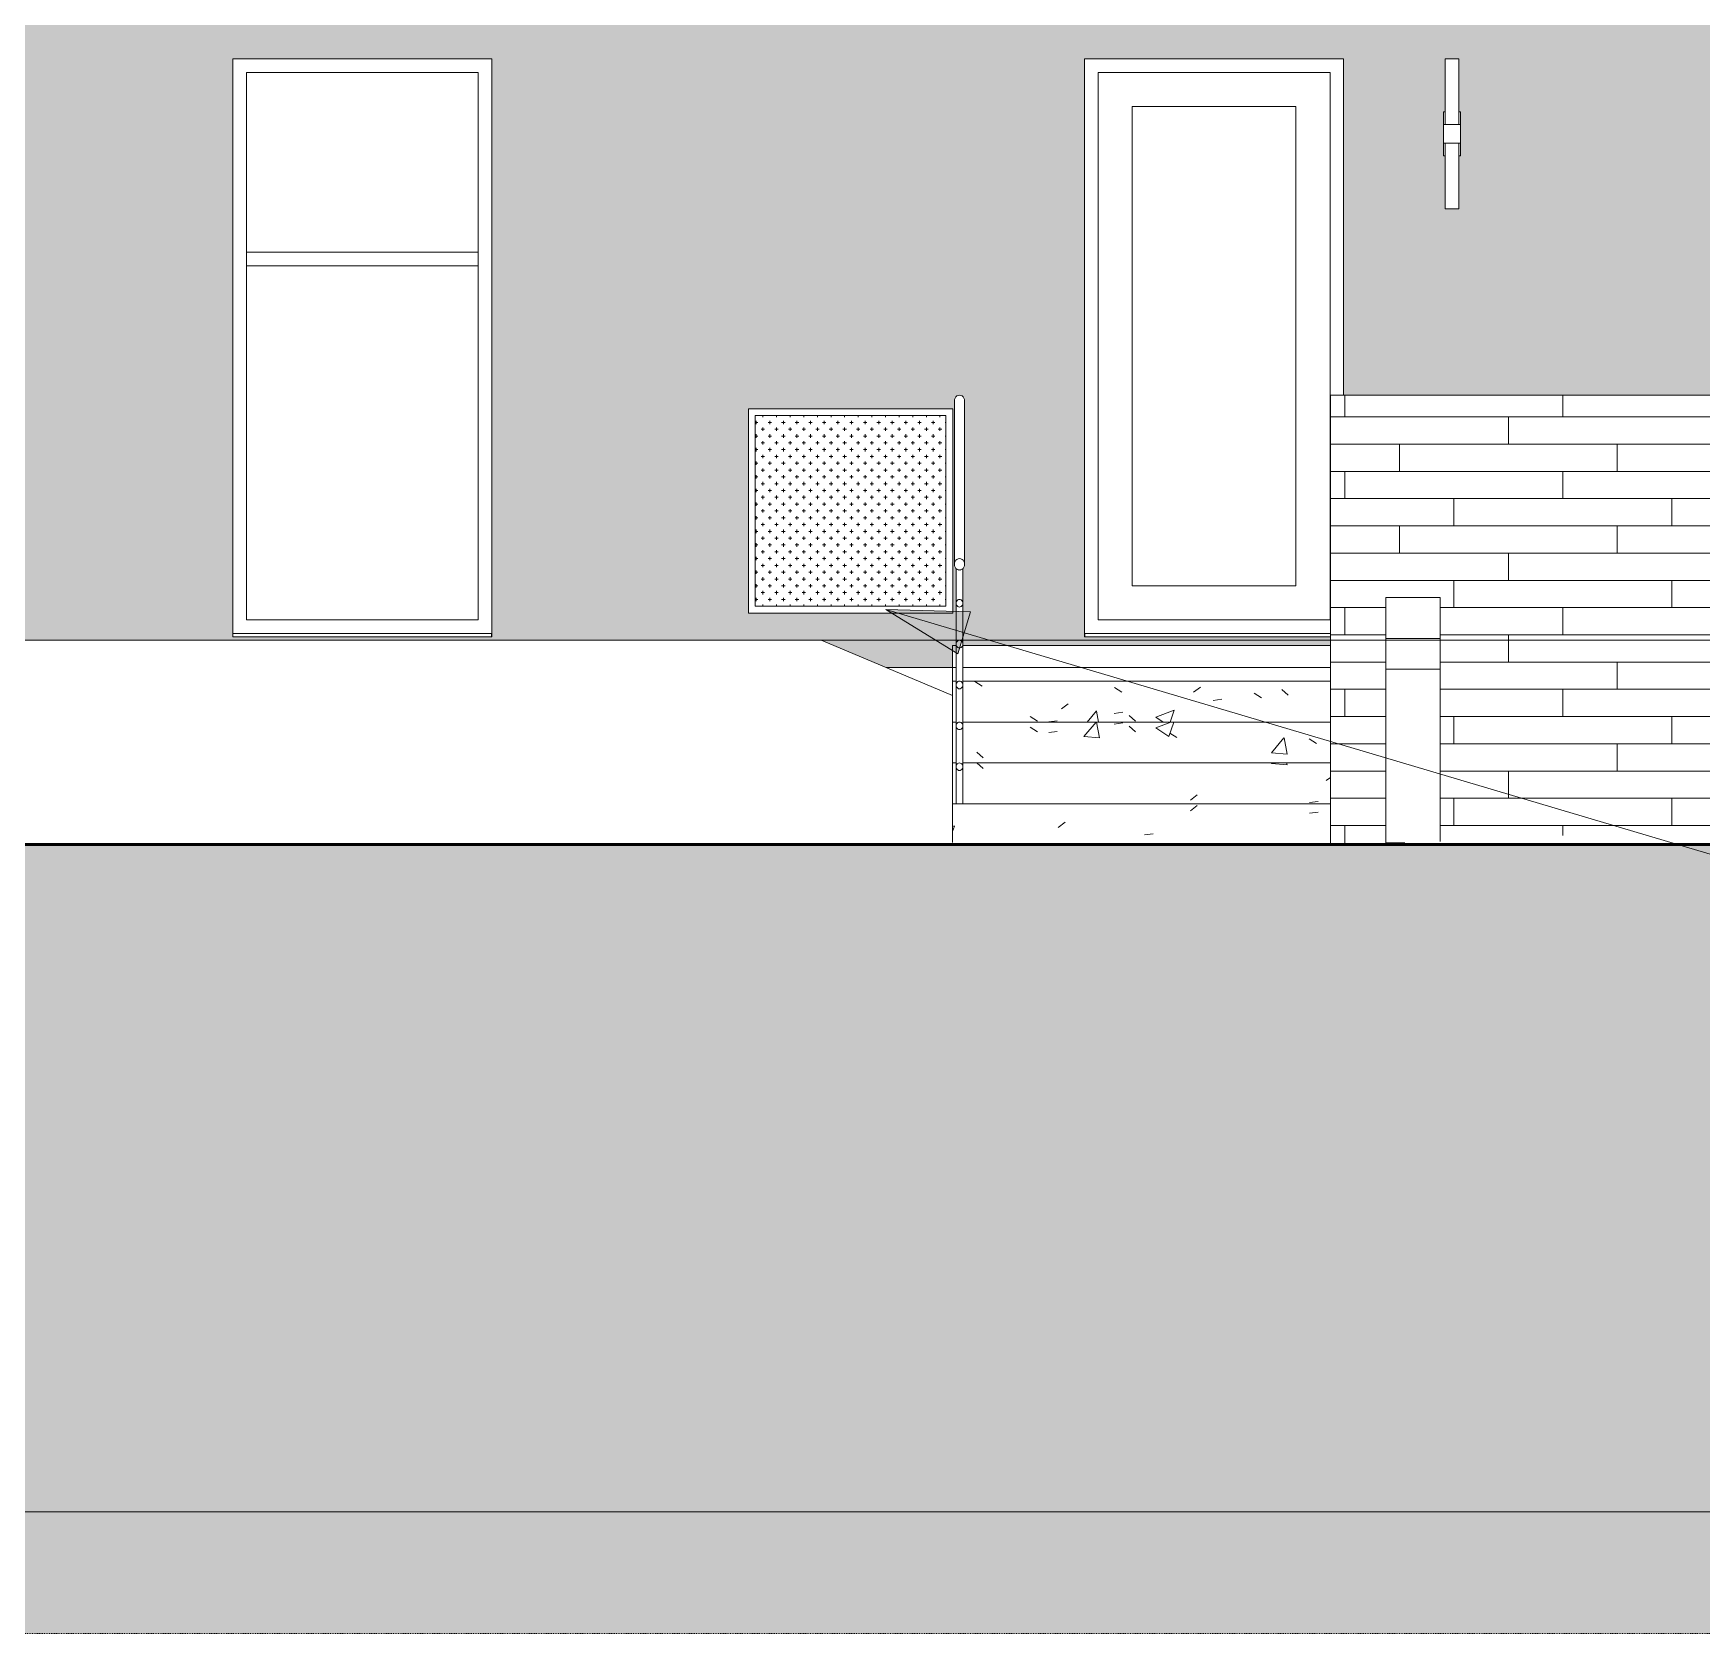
# Model space of a CAD drawing. Header units: inches. Extents: x 1747 to 7619, y -160 to 618.
# Drawn here: x 3482.1 to 3727.1, y -145.9 to 89.1 of the extents above; entities that cross this region are included whole.
import ezdxf

# ---------------------------------------------------------------- set-up
doc = ezdxf.new("R2010")
doc.units = ezdxf.units.IN
doc.header["$MEASUREMENT"] = 0
doc.linetypes.add('Aligning Line 1_8_', pattern=[0.25, 0.125, -0.125])
doc.linetypes.add('Grid Line 1_2_', pattern=[0.875, 0.5, -0.125, 0.125, -0.125])
for name, color, linetype, lineweight in [('0-1', 7, 'Continuous', 5), ('A-FLOR', 192, 'Continuous', 13), ('A-FLOR-HRAL', 11, 'Continuous', 9), ('A-FLOR-LEVL-1', 51, 'Grid Line 1_2_', 9), ('A-GLAZ', 151, 'Continuous', 13), ('A-GLAZ-1', 151, 'Continuous', 9), ('A-WALL', 113, 'Continuous', 13), ('A-WALL-PATT-1', 111, 'Continuous', 9), ('C-TOPO', 7, 'Continuous', 9), ('C-TOPO-1', 250, 'Continuous', 50), ('E-LITE-EQPM', 33, 'Continuous', 9), ('G-ANNO-SYMB', 111, 'Aligning Line 1_8_', 9), ('G-ANNO-SYMB-2', 147, 'Aligning Line 1_8_', 9), ('G-ANNO-TEXT', 231, 'Continuous', 9), ('S-STRS', 31, 'Continuous', 9)]:
    doc.layers.add(name, color=color, linetype=linetype, lineweight=lineweight)

# ---------------------------------------------------------------- blocks, each defined once
blk = doc.blocks.new('CTR - 2nd Phase_rvt-1-BUILDING ELEVATION - EAST')
at = {"layer": 'A-FLOR-LEVL-1'}
for p, q in [((1814.21, 0), (4168.71, 0)), ((1814.21, -30), (4168.71, -30)), ((1814.21, -128), (4168.71, -128))]:
    blk.add_line(p, q, dxfattribs=at)
blk = doc.blocks.new('CTR  - Topography_rvt-1-BUILDING ELEVATION - EAST')
at = {"layer": 'C-TOPO'}
h = blk.add_hatch(dxfattribs=at)
h.set_pattern_fill('FP_15', color=256, style=0, pattern_type=2)
h.set_pattern_definition([(0, (2870.5, 0), (24, 24), [24, -24]), (0, (2870.5, 9), (24, 24), [24, -24]), (0, (2870.5, 18), (24, 24), [24, -24]), (90, (2873.5, 21), (-24, 24), [24, -24]), (90, (2882.5, 21), (-24, 24), [24, -24]), (90, (2891.5, 21), (-24, 24), [24, -24])])
h.paths.add_polyline_path([(3370.11, -145.87), (4004.23, -145.87), (4004.23, -30), (1910.93, -30), (1910.93, -145.87), (3365.32, -145.87)], flags=0)
at = {"layer": 'A-FLOR-LEVL-1'}
for p, q in [((1814.21, 0), (4168.71, 0)), ((1814.21, -128), (4168.71, -128))]:
    blk.add_line(p, q, dxfattribs=at)
at = {"layer": 'C-TOPO'}
for p, q in [((3422.39, 0), (3545.68, 0)), ((3545.68, 0), (3597.81, 0)), ((3617.12, -8.08), (3597.81, 0)), ((3396.63, -30), (3672.36, -30)), ((3672.36, -30), (3741.49, -30))]:
    blk.add_line(p, q, dxfattribs=at)
at = {"layer": 'C-TOPO-1'}
for p, q in [((3396.63, -30), (3672.36, -30)), ((3672.36, -30), (3741.49, -30))]:
    blk.add_line(p, q, dxfattribs=at)
at = {"layer": 'G-ANNO-SYMB-2'}
blk.add_line((1910.93, 0), (4072.04, 0), dxfattribs=at)
blk = doc.blocks.new('CTR - 1st Phase - Common Walls_rvt-1-BUILDING ELEVATION - EAST')
at = {"layer": 'A-FLOR-LEVL-1'}
for p, q in [((1814.21, 0), (4168.71, 0)), ((1814.21, -30), (4168.71, -30)), ((1814.21, -128), (4168.71, -128))]:
    blk.add_line(p, q, dxfattribs=at)
at = {"layer": 'G-ANNO-SYMB-2'}
blk.add_line((1910.93, 0), (4072.04, 0), dxfattribs=at)
blk = doc.blocks.new('Railing - 1_-1411116-BUILDING ELEVATION - EAST')
at = {"layer": 'A-FLOR-HRAL'}
for p, q in [((3617.62, -24), (3617.62, 10.57)), ((3618.62, 10.57), (3618.62, -24))]:
    blk.add_line(p, q, dxfattribs=at)
at = {"layer": 'A-FLOR-HRAL', "flags": 128}
for points in [[(3617.63, 10.52), (3617.67, 10.46), (3617.81, 10.38), (3618.01, 10.33), (3618.08, 10.32)], [(3618.17, 10.32), (3618.23, 10.33), (3618.44, 10.38), (3618.57, 10.46), (3618.61, 10.52)]]:
    blk.add_lwpolyline(points, dxfattribs=at)
blk = doc.blocks.new('Railing - Railing-1916963-BUILDING ELEVATION - EAST')
at = {"layer": 'A-FLOR-HRAL'}
for p, q in [((3617.62, 6.47), (3617.62, 5.44)), ((3618.62, 5.44), (3618.62, 6.47)), ((3617.62, 0.47), (3617.62, -0.56)), ((3618.62, -0.56), (3618.62, 0.47)), ((3617.62, -5.53), (3617.62, -6.56)), ((3618.62, -6.56), (3618.62, -5.53)), ((3617.62, -11.52), (3617.62, -12.56)), ((3618.62, -12.56), (3618.62, -11.52)), ((3617.62, -17.52), (3617.62, -18.56)), ((3618.62, -18.56), (3618.62, -17.52))]:
    blk.add_line(p, q, dxfattribs=at)
at = {"layer": 'A-FLOR-HRAL', "flags": 128}
for points in [[(3618.62, 5.44), (3618.61, 5.59), (3618.56, 5.72), (3618.48, 5.84), (3618.37, 5.93), (3618.25, 5.98), (3618.12, 6), (3617.99, 5.98), (3617.87, 5.93), (3617.77, 5.84), (3617.69, 5.72), (3617.64, 5.59), (3617.62, 5.44)], [(3617.62, 5.44), (3617.64, 5.3), (3617.69, 5.16), (3617.77, 5.05), (3617.87, 4.96), (3617.99, 4.9), (3618.12, 4.88), (3618.25, 4.9), (3618.37, 4.96), (3618.48, 5.05), (3618.56, 5.16), (3618.61, 5.3), (3618.62, 5.44)], [(3618.62, -0.56), (3618.61, -0.41), (3618.56, -0.28), (3618.48, -0.16), (3618.37, -0.07), (3618.25, -0.02), (3618.12, 0), (3617.99, -0.02), (3617.87, -0.07), (3617.77, -0.16), (3617.69, -0.28), (3617.64, -0.41), (3617.62, -0.56)], [(3617.62, -0.56), (3617.64, -0.7), (3617.69, -0.84), (3617.77, -0.95), (3617.87, -1.04), (3617.99, -1.1), (3618.12, -1.12), (3618.25, -1.1), (3618.37, -1.04), (3618.48, -0.95), (3618.56, -0.84), (3618.61, -0.7), (3618.62, -0.56)], [(3618.62, -6.56), (3618.61, -6.41), (3618.56, -6.28), (3618.48, -6.16), (3618.37, -6.07), (3618.25, -6.02), (3618.12, -6), (3617.99, -6.02), (3617.87, -6.07), (3617.77, -6.16), (3617.69, -6.28), (3617.64, -6.41), (3617.62, -6.56)], [(3617.62, -6.56), (3617.64, -6.7), (3617.69, -6.84), (3617.77, -6.95), (3617.87, -7.04), (3617.99, -7.1), (3618.12, -7.12), (3618.25, -7.1), (3618.37, -7.04), (3618.48, -6.95), (3618.56, -6.84), (3618.61, -6.7), (3618.62, -6.56)], [(3618.62, -12.56), (3618.61, -12.41), (3618.56, -12.28), (3618.48, -12.16), (3618.37, -12.07), (3618.25, -12.02), (3618.12, -12), (3617.99, -12.02), (3617.87, -12.07), (3617.77, -12.16), (3617.69, -12.28), (3617.64, -12.41), (3617.62, -12.56)], [(3617.62, -12.56), (3617.64, -12.7), (3617.69, -12.84), (3617.77, -12.95), (3617.87, -13.04), (3617.99, -13.1), (3618.12, -13.12), (3618.25, -13.1), (3618.37, -13.04), (3618.48, -12.95), (3618.56, -12.84), (3618.61, -12.7), (3618.62, -12.56)], [(3618.62, -18.56), (3618.61, -18.41), (3618.56, -18.28), (3618.48, -18.16), (3618.37, -18.07), (3618.25, -18.02), (3618.12, -18), (3617.99, -18.02), (3617.87, -18.07), (3617.77, -18.16), (3617.69, -18.28), (3617.64, -18.41), (3617.62, -18.56)], [(3617.62, -18.56), (3617.64, -18.7), (3617.69, -18.84), (3617.77, -18.95), (3617.87, -19.04), (3617.99, -19.1), (3618.12, -19.12), (3618.25, -19.1), (3618.37, -19.04), (3618.48, -18.95), (3618.56, -18.84), (3618.61, -18.7), (3618.62, -18.56)]]:
    blk.add_lwpolyline(points, dxfattribs=at)
blk.add_blockref('Railing - 1_-1411116-BUILDING ELEVATION - EAST', (0, 0))
blk = doc.blocks.new('Top Rail Type - Top Rail_Internal_-1916980-BUILDING ELEVATION - EAST')
at = {"layer": 'A-FLOR-HRAL'}
for p, q in [((3617.37, 35.16), (3617.37, 11.16)), ((3618.87, 11.16), (3618.87, 35.16))]:
    blk.add_line(p, q, dxfattribs=at)
at = {"layer": 'A-FLOR-HRAL', "flags": 128}
for points in [[(3617.37, 35.16), (3617.4, 35.38), (3617.47, 35.58), (3617.59, 35.75), (3617.75, 35.89), (3617.93, 35.97), (3618.12, 36), (3618.32, 35.97), (3618.5, 35.89), (3618.65, 35.75), (3618.77, 35.58), (3618.85, 35.38), (3618.87, 35.16)], [(3618.87, 11.16), (3618.85, 11.38), (3618.77, 11.58), (3618.65, 11.75), (3618.5, 11.89), (3618.32, 11.97), (3618.12, 12), (3617.93, 11.97), (3617.75, 11.89), (3617.59, 11.75), (3617.47, 11.58), (3617.4, 11.38), (3617.37, 11.16)], [(3617.37, 11.16), (3617.4, 10.94), (3617.47, 10.74), (3617.59, 10.57), (3617.75, 10.44), (3617.93, 10.35), (3618.12, 10.32), (3618.32, 10.35), (3618.5, 10.44), (3618.65, 10.57), (3618.77, 10.74), (3618.85, 10.94), (3618.87, 11.16)]]:
    blk.add_lwpolyline(points, dxfattribs=at)
blk = doc.blocks.new('_THE_ WINDOW _ DOOR - Door - 1st Floor-2113385-BUILDING ELEVATION - EAST')
at = {"layer": 'A-GLAZ'}
for p, q in [((3674.54, 85.37), (3636.51, 85.37)), ((3636.51, 85.37), (3636.51, 1)), ((3638.51, 3), (3638.51, 83.37)), ((3638.51, 83.37), (3672.54, 83.37)), ((3672.54, 83.37), (3672.54, 3)), ((3674.54, 36), (3674.54, 85.37)), ((3643.51, 8), (3643.51, 78.37)), ((3643.51, 78.37), (3667.54, 78.37)), ((3667.54, 78.37), (3667.54, 8)), ((3667.54, 8), (3643.51, 8)), ((3672.54, 3), (3638.51, 3)), ((3636.51, 1), (3672.6, 1)), ((3636.51, 1), (3636.51, 0.5)), ((3636.51, 0.5), (3672.6, 0.5))]:
    blk.add_line(p, q, dxfattribs=at)
blk = doc.blocks.new('089100 - Louvers - Magic-Pak - 089100 - Louvers - Magic-Pak-V10-BUILDING ELEVATION - EAST')
at = {"layer": 'A-GLAZ-1'}
h = blk.add_hatch(dxfattribs=at)
h.set_pattern_fill('FP_29', color=256, style=0, pattern_type=2)
h.set_pattern_definition([(0, (3118.01, 0), (1, 1), [0.5, -1.5]), (90, (3118.26, -0.25), (-1, 1), [0.5, -1.5])])
h.paths.add_polyline_path([(3126.55, 5), (3132.01, 5), (3132.01, 33), (3104.01, 33), (3104.01, 5)], flags=0)
at = {"layer": 'A-GLAZ'}
for p, q in [((3103.01, 34), (3103.01, 4)), ((3133.01, 34), (3103.01, 34)), ((3104.01, 33), (3132.01, 33)), ((3104.01, 5), (3104.01, 33)), ((3132.01, 33), (3132.01, 5)), ((3133.01, 4), (3133.01, 34)), ((3132.01, 5), (3104.01, 5)), ((3103.01, 4), (3133.01, 4))]:
    blk.add_line(p, q, dxfattribs=at)
blk = doc.blocks.new('Pathway_Cooper_McGraw-Edison _BSC-BRC_Round - Pathway_Cooper_McGraw-Edison _BSC-BRC_Round-V12-BUILDING ELEVATION - EAST')
at = {"layer": 'E-LITE-EQPM'}
for p, q in [((3680.72, 6.28), (3680.72, 0.28)), ((3680.72, 6.28), (3688.72, 6.28)), ((3688.72, 0.28), (3688.72, 6.28)), ((3688.72, 0.28), (3680.72, 0.28)), ((3680.72, 0.28), (3680.72, -4.22)), ((3680.72, 0.28), (3688.72, 0.28)), ((3688.72, -4.22), (3688.72, 0.28)), ((3688.72, -4.22), (3680.72, -4.22)), ((3680.72, -4.22), (3680.72, -29.72)), ((3680.72, -4.22), (3688.72, -4.22)), ((3688.72, -29.53), (3688.72, -4.22)), ((3683.53, -29.72), (3680.72, -29.72))]:
    blk.add_line(p, q, dxfattribs=at)
blk = doc.blocks.new('VISA-OW2400-02-SASS - OW2400-L30K-MVOLT-V17-BUILDING ELEVATION - EAST')
at = {"layer": 'E-LITE-EQPM'}
for p, q in [((3689.47, 85.38), (3691.47, 85.38)), ((3689.47, 85.38), (3689.47, 75.75)), ((3691.47, 75.75), (3691.47, 85.38)), ((3689.22, 77.63), (3689.47, 77.63)), ((3689.22, 75.75), (3689.22, 77.63)), ((3691.47, 77.63), (3691.72, 77.63)), ((3691.72, 77.63), (3691.72, 75.75)), ((3689.22, 75.75), (3691.72, 75.75)), ((3689.22, 75.75), (3689.22, 73)), ((3691.72, 73), (3691.72, 75.75)), ((3691.72, 73), (3689.22, 73)), ((3689.22, 71.13), (3689.22, 73)), ((3689.22, 71.13), (3689.47, 71.13)), ((3689.47, 73), (3689.47, 63.38)), ((3691.47, 63.38), (3691.47, 73)), ((3691.72, 71.13), (3691.47, 71.13)), ((3691.72, 73), (3691.72, 71.13)), ((3691.47, 63.38), (3689.47, 63.38))]:
    blk.add_line(p, q, dxfattribs=at)
blk = doc.blocks.new('_THE_ WINDOW _ DOOR - Window - 1st Floor-V4-BUILDING ELEVATION - EAST')
at = {"layer": 'A-GLAZ'}
for p, q in [((3060.14, 85.37), (3022.11, 85.37)), ((3022.11, 85.37), (3022.11, 1)), ((3024.11, 3), (3024.11, 83.37)), ((3024.11, 83.37), (3058.14, 83.37)), ((3058.14, 83.37), (3058.14, 3)), ((3060.14, 1), (3060.14, 85.37)), ((3024.11, 57), (3024.11, 55)), ((3058.14, 57), (3024.11, 57)), ((3058.14, 55), (3058.14, 57)), ((3024.11, 55), (3058.14, 55)), ((3058.14, 3), (3024.11, 3)), ((3022.11, 1), (3060.14, 1)), ((3022.11, 1), (3022.11, 0.5)), ((3022.11, 0.5), (3060.14, 0.5)), ((3060.14, 0.5), (3060.14, 1))]:
    blk.add_line(p, q, dxfattribs=at)

msp = doc.modelspace()

# ---------------------------------------------------------------- hatches: boundary and pattern name
at = {"layer": 'A-WALL-PATT-1'}
h = msp.add_hatch(dxfattribs=at)
h.set_pattern_fill('FP_23', color=256, style=0, pattern_type=2)
h.set_pattern_definition([(0, (2642.236, 0.8), (0, 4), []), (90, (2642.236, 0.8), (-8, 8), [4, -28]), (90, (2658.236, 4.8), (-8, 8), [4, -28])])
h.paths.add_polyline_path([(3607.3755, -4), (3617.1237, -4), (3617.1237, -0.75), (3617.6237, -0.75), (3617.5934, 10.5685), (3617.4742, 10.7422), (3617.3993, 10.9444), (3617.3737, 11.3785), (3617.3993, 35.3785), (3617.4742, 35.5807), (3617.5934, 35.7544), (3617.8737, 35.9455), (3618.0125, 35.9836), (3618.235, 35.9836), (3618.4355, 35.917), (3618.5742, 35.8229), (3618.6541, 35.7544), (3618.7733, 35.5807), (3618.8482, 35.3785), (3618.8737, 35.1615), (3618.8482, 10.9444), (3618.7733, 10.7422), (3618.6237, 10.4588), (3618.6237, -0.75), (3672.5987, -0.75), (3672.5987, 0.5), (3636.5112, 0.5), (3636.5112, 85.375), (3674.5362, 85.375), (3674.5362, 36), (3751.398, 36), (3751.398, 85.375), (3789.423, 85.375), (3789.423, 74.6062), (3790.6376, 75.5), (3822.1987, 72.274), (3822.1987, 109.75), (3298.9112, 109.75), (3298.9112, 0), (3597.8145, 0), (3603.1581, -2.2356)], flags=0)
h.paths.add_polyline_path([(2963.8463, -0.75), (2964.3237, 0), (3290.9112, 0), (3290.9112, 109.75), (2944.9362, 109.75), (2944.9362, -0.75), (2962.8237, -0.75), (2962.7934, 10.5685), (2962.6742, 10.7422), (2962.5993, 10.9444), (2962.5737, 11.3785), (2962.5993, 35.3785), (2962.6742, 35.5807), (2962.8907, 35.8379), (2963.0737, 35.9455), (2963.2125, 35.9836), (2963.435, 35.9836), (2963.6355, 35.917), (2963.7742, 35.8229), (2963.8541, 35.7544), (2963.9733, 35.5807), (2964.0482, 35.3785), (2964.0737, 35.1615), (2964.0482, 10.9444), (2963.9733, 10.7422), (2963.8237, 10.4645), (2963.8237, -0.75)], flags=0)
h.paths.add_polyline_path([(2923.9507, -0.75), (2936.9362, -0.75), (2936.9362, 109.75), (2642.2362, 109.75), (2642.2362, -0.75), (2712.5987, -0.75), (2712.5987, 4), (2710.0105, 4), (2710.0105, 34), (2712.5987, 34), (2712.5987, 36), (2753.3112, 36), (2753.3112, 58.4215), (2747.4343, 56.8187), (2753.3112, 66.3743), (2753.3112, 66.5387), (2747.1801, 56.7493), (2725.35, 50.7957), (2753.3112, 71.3702), (2753.3112, 85.375), (2791.3362, 85.375), (2791.3362, 72.1869), (2800.391, 71.2614), (2791.3362, 68.7919), (2791.3362, 36), (2830.1112, 36), (2830.1112, 85.375), (2868.1362, 85.375), (2868.1362, 36), (2908.8487, 36), (2908.8487, -0.75), (2916.5904, -0.75)], flags=0)
h.paths.add_polyline_path([(2651.0105, 0), (2651.0105, 88), (2691.0105, 88), (2691.0105, 0), (2653.8127, 0)], flags=0)
h.paths.add_polyline_path([(3261.6232, 0.5), (3252.5112, 0.5), (3252.5112, 85.375), (3290.5362, 85.375), (3290.5362, 0.5)], flags=0)
h.paths.add_polyline_path([(3545.6792, 0.5), (3511.398, 0.5), (3511.398, 85.375), (3549.423, 85.375), (3549.423, 0.5)], flags=0)
h.paths.add_polyline_path([(3405.423, 0.5), (3367.398, 0.5), (3367.398, 85.375), (3405.423, 85.375), (3405.423, 1)], flags=0)
h.paths.add_polyline_path([(3059.0197, 0.5), (3022.1112, 0.5), (3022.1112, 85.375), (3060.1362, 85.375), (3060.1362, 0.5)], flags=0)
h.paths.add_polyline_path([(3175.7112, 0.5), (3175.7112, 85.375), (3213.7362, 85.375), (3213.7362, 0.5), (3194.0887, 0.5)], flags=0)
h.paths.add_polyline_path([(3175.3362, 0.5), (3137.3112, 0.5), (3137.3112, 85.375), (3175.3362, 85.375), (3175.3362, 1)], flags=0)
h.paths.add_polyline_path([(3103.0105, 4), (3103.0105, 34), (3133.0105, 34), (3133.0105, 4), (3126.5542, 4)], flags=0)
h.paths.add_polyline_path([(3616.1793, 4), (3587.1362, 4), (3587.1362, 34), (3617.1362, 34), (3617.1362, 4), (3616.7475, 4)], flags=0)
h.paths.add_polyline_path([(3312.4105, 4), (3312.4105, 34), (3342.4105, 34), (3342.4105, 4), (3329.1577, 4)], flags=0)
h.paths.add_polyline_path([(3822.1987, 36), (3822.1987, 68.5597), (3810.2747, 65.3077), (3793.8712, 73.7881), (3810.0206, 65.2384), (3794.8532, 61.1018), (3797.6376, 49.5), (3797.6376, 36), (3818.7828, 36)], flags=0)
h.paths.add_polyline_path([(3789.423, 36), (3795.6376, 36), (3795.6376, 49.5), (3793.3967, 60.7046), (3789.423, 59.6209), (3789.423, 43.3683)], flags=0)
h.paths.add_polyline_path([(3001.7237, 63.375), (3001.7237, 71.125), (3001.4737, 71.125), (3001.4737, 77.625), (3001.7237, 77.625), (3001.7237, 85.375), (3003.7237, 85.375), (3003.7237, 77.625), (3003.9737, 77.625), (3003.9737, 71.125), (3003.7237, 71.125), (3003.7237, 63.375)], flags=0)
h.paths.add_polyline_path([(3689.4724, 63.375), (3689.4724, 71.125), (3689.2224, 71.125), (3689.2224, 77.625), (3689.4724, 77.625), (3689.4724, 85.375), (3691.4724, 85.375), (3691.4724, 77.625), (3691.7224, 77.625), (3691.7224, 71.125), (3691.4724, 71.125), (3691.4724, 63.375)], flags=0)
h.paths.add_polyline_path([(3232.1237, 63.375), (3232.1237, 71.125), (3231.8737, 71.125), (3231.8737, 77.625), (3232.1237, 77.625), (3232.1237, 85.375), (3234.1237, 85.375), (3234.1237, 77.625), (3234.3737, 77.625), (3234.3737, 71.125), (3234.1237, 71.125), (3234.1237, 63.375)], flags=0)
h.paths.add_polyline_path([(2811.7237, 63.375), (2809.7237, 63.375), (2809.7237, 71.125), (2809.4737, 71.125), (2809.4737, 77.625), (2809.7237, 77.625), (2809.7237, 85.375), (2811.7237, 85.375), (2811.7237, 77.625), (2811.9737, 77.625), (2811.9737, 71.125), (2811.7237, 71.125), (2811.7237, 64.3948)], flags=0)
h = msp.add_hatch(dxfattribs=at)
h.set_pattern_fill('FP_25', color=256, style=0, pattern_type=2)
h.set_pattern_definition([(0, (3866.724, 0.8), (0, 4), []), (90, (3866.724, 0.8), (-8, 8), [4, -28]), (90, (3882.724, 4.8), (-8, 8), [4, -28])])
h.paths.add_polyline_path([(3675.4116, -30), (3681.2568, -29.7193), (3680.7209, -29.7193), (3680.7209, 6.2807), (3688.7209, 6.2807), (3688.7209, -29.4335), (3743.4939, -27.1019), (3868.8487, -27.1019), (3868.8487, 36), (3672.5987, 36), (3672.5987, -30)], flags=0)
at = {"layer": 'G-ANNO-TEXT'}
msp.add_hatch(color=256, dxfattribs=at).paths.add_polyline_path([(3607.3134, 4.5163), (3617.9027, -1.9801), (3619.7323, 4.1849)], flags=0)
at = {"layer": 'S-STRS'}
h = msp.add_hatch(dxfattribs=at)
h.set_pattern_fill('FP_21', color=256, style=0, pattern_type=2)
h.set_pattern_definition([(49.781, (2870.5, 25.705), (27.54276, -2.3909), [2.867, -31.537]), (355.038, (2870.5, 25.705), (-5.3279, 28.6613), [2.304, -25.343]), (100.531, (2872.794, 25.506), (22.21495, 26.26965), [2.429, -26.723]), (45.962, (2870.5, 33.326), (40.9817, -6.3068), [4.303, -47.329]), (96.687, (2873.914, 32.8), (35.891, 37.1178), [3.643, -40.078]), (351.251, (2870.5, 33.326), (35.8914, 37.1176), [3.455, -38.009]), (20.852, (2874.34, 31.42), (22.92095, -15.34096), [2.877, -31.649]), (326.206, (2874.34, 31.42), (9.343, 27.6307), [2.298, -25.283]), (71.317, (2876.25, 30.142), (32.2648, 12.2891), [2.431, -26.737]), (37.286, (2870.499, 25.705), (0.46729, 12.68453), [1.264, -23.702, 1.264, -24.391, -25.367]), (37.286, (2870.499, 25.705), (0.46729, 12.68453), [-50.62, 1.264, -24.104]), (7.443, (2870.499, 25.705), (10.10137, 15.02815), [1.267, -13.4, 1.267, -23.191, -9.695]), (7.443, (2870.499, 25.705), (10.10137, 15.02815), [-39.124, 1.267, -8.428]), (327.701, (2861.936, 25.705), (20.49866, -0.85914), [1.264, -8.314, 1.264, -28.621, -39.656]), (327.701, (2861.936, 25.705), (20.49866, -0.85914), [-39.464, 1.264, -38.391]), (317.721, (2858.096, 25.705), (22.3945, 3.81454), [1.263, -11.173, 1.263, -18.558, -28.125]), (317.721, (2858.096, 25.705), (22.3945, 3.81454), [-32.257, 1.263, -26.862])])
h.paths.add_polyline_path([(3617.1237, -12), (3617.6237, -12), (3617.6237, -6), (3617.1237, -6), (3617.1237, -9.1979)], flags=0)
h.paths.add_polyline_path([(3620.4002, -12), (3672.5987, -12), (3672.5987, -6), (3618.6237, -6), (3618.6237, -12), (3620.0151, -12)], flags=0)
h = msp.add_hatch(dxfattribs=at)
h.set_pattern_fill('FP_20', color=256, style=0, pattern_type=2)
h.set_pattern_definition([(49.781, (2870.5, 24.136), (27.54276, -2.3909), [2.867, -31.537]), (355.038, (2870.5, 24.136), (-5.3279, 28.6613), [2.304, -25.343]), (100.531, (2872.794, 23.937), (22.21495, 26.26965), [2.429, -26.723]), (45.962, (2870.5, 31.757), (40.9817, -6.3068), [4.303, -47.329]), (96.687, (2873.914, 31.23), (35.891, 37.1178), [3.643, -40.078]), (351.251, (2870.5, 31.757), (35.8914, 37.1176), [3.455, -38.009]), (20.852, (2874.34, 29.85), (22.92095, -15.34096), [2.877, -31.649]), (326.206, (2874.34, 29.85), (9.343, 27.6307), [2.298, -25.283]), (71.317, (2876.25, 28.573), (32.2648, 12.2891), [2.431, -26.737]), (37.286, (2870.499, 24.136), (0.46729, 12.68453), [1.264, -23.702, 1.264, -24.391, -25.367]), (37.286, (2870.499, 24.136), (0.46729, 12.68453), [-50.62, 1.264, -24.104]), (7.443, (2870.499, 24.136), (10.10137, 15.02815), [1.267, -13.4, 1.267, -23.191, -9.695]), (7.443, (2870.499, 24.136), (10.10137, 15.02815), [-39.124, 1.267, -8.428]), (327.701, (2861.936, 24.136), (20.49866, -0.85914), [1.264, -8.314, 1.264, -28.621, -39.656]), (327.701, (2861.936, 24.136), (20.49866, -0.85914), [-39.464, 1.264, -38.391]), (317.721, (2858.096, 24.136), (22.3945, 3.81454), [1.263, -11.173, 1.263, -18.558, -28.125]), (317.721, (2858.096, 24.136), (22.3945, 3.81454), [-32.257, 1.263, -26.862])])
h.paths.add_polyline_path([(3672.5987, -18), (3672.5987, -12), (3618.6237, -12), (3618.6237, -18), (3666.8302, -18)], flags=0)
h.paths.add_polyline_path([(3617.6237, -18), (3617.6237, -12), (3617.1237, -12), (3617.1237, -18)], flags=0)
h = msp.add_hatch(dxfattribs=at)
h.set_pattern_fill('FP_19', color=256, style=0, pattern_type=2)
h.set_pattern_definition([(49.781, (2870.5, 22.567), (27.54276, -2.3909), [2.867, -31.537]), (355.038, (2870.5, 22.567), (-5.3279, 28.6613), [2.304, -25.343]), (100.531, (2872.794, 22.367), (22.21495, 26.26965), [2.429, -26.723]), (45.962, (2870.5, 30.187), (40.9817, -6.3068), [4.303, -47.329]), (96.687, (2873.914, 29.662), (35.891, 37.1178), [3.643, -40.078]), (351.251, (2870.5, 30.187), (35.8914, 37.1176), [3.455, -38.009]), (20.852, (2874.34, 28.282), (22.92095, -15.34096), [2.877, -31.649]), (326.206, (2874.34, 28.282), (9.343, 27.6307), [2.298, -25.283]), (71.317, (2876.25, 27.004), (32.2648, 12.2891), [2.431, -26.737]), (37.286, (2870.499, 22.567), (0.46729, 12.68453), [1.264, -23.702, 1.264, -24.391, -25.367]), (37.286, (2870.499, 22.567), (0.46729, 12.68453), [-50.62, 1.264, -24.104]), (7.443, (2870.499, 22.567), (10.10137, 15.02815), [1.267, -13.4, 1.267, -23.191, -9.695]), (7.443, (2870.499, 22.567), (10.10137, 15.02815), [-39.124, 1.267, -8.428]), (327.701, (2861.936, 22.567), (20.49866, -0.85914), [1.264, -8.314, 1.264, -28.621, -39.656]), (327.701, (2861.936, 22.567), (20.49866, -0.85914), [-39.464, 1.264, -38.391]), (317.721, (2858.096, 22.567), (22.3945, 3.81454), [1.263, -11.173, 1.263, -18.558, -28.125]), (317.721, (2858.096, 22.567), (22.3945, 3.81454), [-32.257, 1.263, -26.862])])
h.paths.add_polyline_path([(3617.6237, -24), (3617.6237, -18), (3617.1237, -18), (3617.1237, -24)], flags=0)
h.paths.add_polyline_path([(3618.6237, -24), (3672.5987, -24), (3672.5987, -18), (3618.6237, -18), (3618.6237, -21.0022)], flags=0)
h = msp.add_hatch(dxfattribs=at)
h.set_pattern_fill('FP_18', color=256, style=0, pattern_type=2)
h.set_pattern_definition([(49.781, (2870.5, 20.997), (27.54276, -2.3909), [2.867, -31.537]), (355.038, (2870.5, 20.997), (-5.3279, 28.6613), [2.304, -25.343]), (100.531, (2872.794, 20.798), (22.21495, 26.26965), [2.429, -26.723]), (45.962, (2870.5, 28.618), (40.9817, -6.3068), [4.303, -47.329]), (96.687, (2873.914, 28.093), (35.891, 37.1178), [3.643, -40.078]), (351.251, (2870.5, 28.62), (35.8914, 37.1176), [3.455, -38.009]), (20.852, (2874.34, 26.713), (22.92095, -15.34096), [2.877, -31.649]), (326.206, (2874.34, 26.713), (9.343, 27.6307), [2.298, -25.283]), (71.317, (2876.25, 25.435), (32.2648, 12.2891), [2.431, -26.737]), (37.286, (2870.499, 20.997), (0.46729, 12.68453), [1.264, -23.702, 1.264, -24.391, -25.367]), (37.286, (2870.499, 20.997), (0.46729, 12.68453), [-50.62, 1.264, -24.104]), (7.443, (2870.499, 20.997), (10.10137, 15.02815), [1.267, -13.4, 1.267, -23.191, -9.695]), (7.443, (2870.499, 20.997), (10.10137, 15.02815), [-39.124, 1.267, -8.428]), (327.701, (2861.936, 20.997), (20.49866, -0.85914), [1.264, -8.314, 1.264, -28.621, -39.656]), (327.701, (2861.936, 20.997), (20.49866, -0.85914), [-39.464, 1.264, -38.391]), (317.721, (2858.096, 20.997), (22.3945, 3.81454), [1.263, -11.173, 1.263, -18.558, -28.125]), (317.721, (2858.096, 20.997), (22.3945, 3.81454), [-32.257, 1.263, -26.862])])
h.paths.add_polyline_path([(3672.3581, -30), (3672.5987, -30), (3672.5987, -24), (3617.1237, -24), (3617.1237, -29.6785), (3617.6926, -30), (3666.8302, -30)], flags=0)

# ---------------------------------------------------------------- linework, layer by layer
at = {"layer": 'A-FLOR'}
for p, q in [((3617.1237, -0.75), (3617.6237, -0.75)), ((3617.1237, -0.75), (3617.1237, -6)), ((3618.6237, -0.75), (3672.5987, -0.75)), ((3617.6237, -4), (3617.1237, -4)), ((3672.5987, -4), (3618.6237, -4))]:
    msp.add_line(p, q, dxfattribs=at)
at = {"layer": 'A-FLOR-LEVL-1'}
for p, q in [((1814.9564, 0), (4167.9645, 0)), ((1814.9564, -30), (4167.9645, -30)), ((1814.9564, -128), (4167.9645, -128))]:
    msp.add_line(p, q, dxfattribs=at)
at = {"layer": 'A-WALL'}
for p, q in [((3964.8487, 36), (3672.5987, 36)), ((3672.5987, 36), (3672.5987, -30)), ((3587.1362, 4), (3587.1362, 34)), ((3587.1362, 34), (3617.1362, 34)), ((3617.1362, 34), (3617.1362, 4)), ((3617.1362, 4), (3587.1362, 4)), ((3511.398, 0.5), (3511.398, 1)), ((3549.423, 0.5), (3511.398, 0.5)), ((3549.423, 1), (3549.423, 0.5)), ((3636.5112, 0.5), (3636.5112, 1)), ((3672.5987, 0.5), (3636.5112, 0.5)), ((3607.3755, -4), (3617.1237, -4))]:
    msp.add_line(p, q, dxfattribs=at)
at = {"layer": 'G-ANNO-SYMB'}
for p, q in [((1910.9332, 0), (4072.0372, 0)), ((1910.9332, -145.8387), (4072.0372, -145.8387))]:
    msp.add_line(p, q, dxfattribs=at)
at = {"layer": 'G-ANNO-TEXT'}
for p, q in [((3607.3134, 4.5163), (3617.9027, -1.9801)), ((3619.7323, 4.1849), (3607.3134, 4.5163)), ((3607.3134, 4.5163), (3927.6533, -90.5465)), ((3617.9027, -1.9801), (3619.7323, 4.1849))]:
    msp.add_line(p, q, dxfattribs=at)
at = {"layer": 'S-STRS'}
for p, q in [((3617.1237, -12), (3617.1237, -6)), ((3617.1237, -6), (3617.6237, -6)), ((3618.6237, -6), (3672.5987, -6)), ((3617.1237, -18), (3617.1237, -12)), ((3617.1237, -12), (3617.6237, -12)), ((3618.6237, -12), (3672.5987, -12)), ((3617.1237, -24), (3617.1237, -18)), ((3617.1237, -18), (3617.6237, -18)), ((3618.6237, -18), (3672.5987, -18)), ((3672.5987, -24), (3617.1237, -24)), ((3617.1237, -24), (3617.1237, -29.6785))]:
    msp.add_line(p, q, dxfattribs=at)

# ---------------------------------------------------------------- block references
at = {"layer": '0-1'}
for name in ['CTR - 2nd Phase_rvt-1-BUILDING ELEVATION - EAST', 'CTR - 1st Phase - Common Walls_rvt-1-BUILDING ELEVATION - EAST', 'CTR  - Topography_rvt-1-BUILDING ELEVATION - EAST']:
    msp.add_blockref(name, (0, 0), dxfattribs=at)
at = {"layer": 'A-FLOR-HRAL'}
for name in ['Top Rail Type - Top Rail_Internal_-1916980-BUILDING ELEVATION - EAST', 'Railing - Railing-1916963-BUILDING ELEVATION - EAST']:
    msp.add_blockref(name, (0, 0), dxfattribs=at)
at = {"layer": 'A-GLAZ'}
for name, p in [('_THE_ WINDOW _ DOOR - Window - 1st Floor-V4-BUILDING ELEVATION - EAST', (489.2867, 0)), ('_THE_ WINDOW _ DOOR - Door - 1st Floor-2113385-BUILDING ELEVATION - EAST', (0, 0)), ('089100 - Louvers - Magic-Pak - 089100 - Louvers - Magic-Pak-V10-BUILDING ELEVATION - EAST', (484.1258, 0))]:
    msp.add_blockref(name, p, dxfattribs=at)
at = {"layer": 'E-LITE-EQPM'}
for name in ['VISA-OW2400-02-SASS - OW2400-L30K-MVOLT-V17-BUILDING ELEVATION - EAST', 'Pathway_Cooper_McGraw-Edison _BSC-BRC_Round - Pathway_Cooper_McGraw-Edison _BSC-BRC_Round-V12-BUILDING ELEVATION - EAST']:
    msp.add_blockref(name, (0, 0), dxfattribs=at)

doc.saveas('drawing.dxf')
